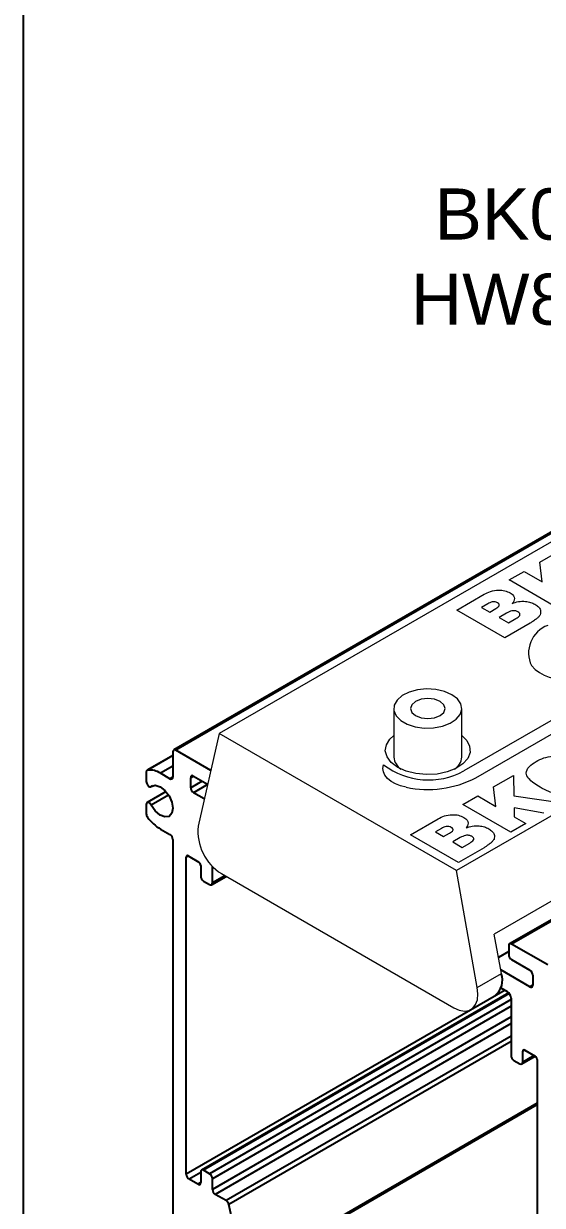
# Model space of a CAD drawing. Extents: x 0 to 11.9, y -12 to 0.
# Drawn here: x 0 to 1.91, y -9.854 to -5.504 of the extents above; entities that cross this region are included whole.
import ezdxf
from ezdxf import colors
from ezdxf.entities.mleader import LeaderData, LeaderLine
from ezdxf.math import Vec2, Vec3

# ---------------------------------------------------------------- set-up
doc = ezdxf.new("R2010")
doc.units = 0
doc.header["$LTSCALE"] = 0.5
doc.header["$MEASUREMENT"] = 0
for name, color, linetype in [('End Cap', 92, 'CONTINUOUS'), ('FAB DWG', 221, 'CONTINUOUS'), ('Housing', 150, 'CONTINUOUS')]:
    doc.layers.add(name, color=color, linetype=linetype)
doc.layers.add('Jig', color=41, linetype='CONTINUOUS', lineweight=13)
doc.layers.add('Text-Unprinted', color=131, linetype='CONTINUOUS', plot=False)
doc.styles.get("Standard").update_dxf_attribs({"font": 'arial.ttf'})

msp = doc.modelspace()

# ---------------------------------------------------------------- linework, layer by layer
at = {"layer": 'End Cap', "transparency": 16777216}
msp.add_arc((1.6904, -9.0248), 0.0726, 308.0545, 19.6097, dxfattribs=at)
at = {"layer": 'Housing', "transparency": 16777216}
for p, q in [((2.9622, -6.7865), (0.5526, -8.1776)), ((2.9672, -6.7887), (0.5601, -8.1783)), ((3.9518, -7.643), (1.7892, -8.8914)), ((3.9536, -7.647), (1.7967, -8.8922)), ((0.5495, -8.1976), (0.4545, -8.2524)), ((0.5495, -8.198), (0.4563, -8.2517)), ((0.5495, -8.1844), (0.5495, -8.2771)), ((0.689, -8.2527), (0.5601, -8.1783)), ((0.4514, -8.2592), (0.4514, -8.2934)), ((0.5495, -8.2371), (0.5042, -8.2633)), ((0.5389, -8.2833), (0.5042, -8.2633)), ((0.5495, -8.2771), (0.5389, -8.2833)), ((0.6259, -8.2734), (0.6152, -8.2796)), ((0.6152, -8.3163), (0.6152, -8.2796)), ((0.6577, -8.2918), (0.6152, -8.3163)), ((0.6259, -8.2734), (0.6775, -8.3033)), ((0.6771, -8.3051), (0.6259, -8.3347)), ((0.5242, -8.3308), (0.4545, -8.3711)), ((0.4695, -8.3125), (0.4748, -8.3094)), ((0.4746, -8.3095), (0.47, -8.3122)), ((0.5339, -8.3438), (0.47, -8.3807)), ((0.6653, -8.3574), (0.6259, -8.3347)), ((0.4514, -8.3779), (0.4514, -8.4121)), ((0.5042, -8.469), (0.5389, -8.489)), ((0.5495, -8.5074), (0.5495, -10.2804)), ((0.6061, -8.5676), (0.599, -8.5716)), ((0.6061, -8.5676), (0.6449, -8.59)), ((0.599, -9.7394), (0.599, -8.5716)), ((0.652, -8.6023), (0.652, -8.6419)), ((0.6951, -8.6668), (0.6951, -8.6064)), ((0.692, -8.6737), (0.7457, -8.6427)), ((0.692, -8.6737), (0.7457, -8.6427)), ((0.7414, -8.6402), (0.6951, -8.6668)), ((0.7414, -8.6402), (0.6951, -8.6668)), ((0.6626, -8.6603), (0.6845, -8.673)), ((1.7861, -8.8983), (1.7861, -8.931)), ((1.9296, -8.9689), (1.7967, -8.8922)), ((1.7861, -8.9189), (1.7481, -8.9409)), ((1.7967, -8.9493), (1.8639, -8.9881)), ((1.8639, -9.0494), (1.7564, -8.9873)), ((1.8745, -9.0432), (1.8639, -9.0494)), ((1.8745, -9.0065), (1.8745, -9.0432)), ((1.7725, -9.0619), (0.599, -9.7394)), ((1.786, -9.0711), (0.6551, -9.7239)), ((1.7888, -9.0745), (0.6626, -9.7247)), ((1.757, -9.053), (1.7804, -9.0665)), ((1.7946, -9.0965), (0.6845, -9.7373)), ((1.7946, -9.121), (0.6951, -9.7557)), ((1.7946, -9.091), (1.7946, -9.3015)), ((1.7946, -9.1602), (0.6951, -9.7949)), ((1.7946, -9.1847), (0.7058, -9.8133)), ((1.7946, -9.2304), (0.7454, -9.8361)), ((1.7946, -9.2511), (0.7556, -9.8509)), ((1.8346, -9.3333), (1.8835, -9.305)), ((1.8448, -9.2826), (1.8377, -9.2867)), ((1.8377, -9.3264), (1.8377, -9.2867)), ((1.8791, -9.3025), (1.8377, -9.3264)), ((1.8448, -9.2826), (1.8837, -9.3051)), ((1.8052, -9.3199), (1.8271, -9.3325)), ((1.8907, -9.3173), (1.8907, -10.4851)), ((1.8907, -9.4781), (0.8101, -10.1019)), ((0.8087, -10.1075), (1.8907, -9.4828)), ((0.652, -9.7332), (0.6096, -9.7577)), ((0.652, -9.7308), (0.652, -9.77)), ((0.6845, -9.7373), (0.6626, -9.7247)), ((0.6414, -9.7761), (0.6096, -9.7577)), ((0.652, -9.77), (0.6414, -9.7761)), ((0.6951, -9.7949), (0.6951, -9.7557)), ((0.7454, -9.8361), (0.7058, -9.8133)), ((0.8101, -10.1019), (0.7556, -9.8509))]:
    msp.add_line(p, q, dxfattribs=at)
at = {"layer": 'Housing', "transparency": 16777216, "flags": 128}
for points in [[(0.4514, -8.2934), (0.4519, -8.2973), (0.4533, -8.3015), (0.4555, -8.3054), (0.4583, -8.3088), (0.4615, -8.3114), (0.4647, -8.3129), (0.4676, -8.3131), (0.47, -8.3122)], [(0.47, -8.3122), (0.4845, -8.3077), (0.5021, -8.3127), (0.5201, -8.3263), (0.5355, -8.3464), (0.5458, -8.3696), (0.5495, -8.3923), (0.5458, -8.4107), (0.5355, -8.422), (0.5201, -8.4242), (0.5021, -8.4171), (0.4845, -8.4018), (0.47, -8.3807)], [(0.47, -8.3807), (0.4676, -8.3768), (0.4647, -8.3737), (0.4615, -8.3715), (0.4583, -8.3704), (0.4555, -8.3706), (0.4533, -8.372), (0.4519, -8.3746), (0.4514, -8.3779)]]:
    msp.add_lwpolyline(points, dxfattribs=at)
at = {"layer": 'Housing', "transparency": 16777216}
for centre, radius, start, end in [((0.5559, -8.1834), 0.00655, 50.7967, 189.214), ((0.4581, -8.2582), 0.00671, 104.9009, 188.7073), ((0.4638, -8.3259), 0.0746, 57.1914, 95.7634), ((0.543, -8.2782), 0.00655, 230.7967, 9.214), ((0.6217, -8.2785), 0.00655, 50.7967, 189.214), ((0.6383, -8.3152), 0.0231, 182.6055, 237.3945), ((0.4743, -8.4111), 0.0229, 182.5457, 218.3372), ((0.591, -8.326), 0.1673, 216.3904, 238.75), ((0.5265, -8.5084), 0.0231, 2.6055, 57.3945), ((0.6033, -8.5709), 0.00437, 50.7967, 189.214), ((0.6367, -8.603), 0.0154, 2.6055, 57.3945), ((0.675, -8.6409), 0.0231, 182.6055, 237.3945), ((0.6887, -8.6679), 0.00655, 230.7967, 9.214), ((1.7925, -8.8972), 0.00655, 50.7967, 189.214), ((1.8091, -8.9299), 0.0231, 182.6055, 237.3945), ((1.8514, -9.0075), 0.0231, 2.6055, 57.3945), ((1.868, -9.0443), 0.00655, 230.7967, 9.214), ((1.7639, -9.0924), 0.0307, 2.6055, 57.3945), ((1.8176, -9.3005), 0.0231, 182.6055, 237.3945), ((1.842, -9.286), 0.00437, 50.7967, 189.214), ((1.8754, -9.318), 0.0154, 2.6055, 57.3945), ((1.8312, -9.3275), 0.00655, 230.7967, 9.214), ((0.622, -9.7383), 0.0231, 182.6055, 237.3945), ((0.6585, -9.7297), 0.00655, 50.7967, 189.214), ((0.6721, -9.7567), 0.0231, 2.6055, 57.3945), ((0.6455, -9.771), 0.00655, 230.7967, 9.214), ((0.7182, -9.7938), 0.0231, 182.6055, 237.3945), ((0.7326, -9.8559), 0.0235, 12.2091, 57.0692)]:
    msp.add_arc(centre, radius, start, end, dxfattribs=at)
at = {"layer": 'Jig', "transparency": 16777216}
for p, q in [((2.3417, -7.1808), (0.7196, -8.1173)), ((1.9, -7.4868), (1.9732, -7.4446)), ((1.7873, -7.5519), (1.8424, -7.5201)), ((1.8424, -7.5201), (1.9092, -7.5587)), ((1.9092, -7.5587), (1.9, -7.4868)), ((1.964, -7.654), (1.7873, -7.5519)), ((1.5944, -7.6632), (1.6958, -7.6047)), ((1.7088, -7.6396), (1.6862, -7.6526)), ((1.6862, -7.6526), (1.7161, -7.6699)), ((3.2154, -7.6853), (1.5934, -8.6217)), ((1.7712, -7.7653), (1.5944, -7.6632)), ((1.7161, -7.6699), (1.7384, -7.657)), ((1.7779, -7.674), (1.7505, -7.6898)), ((1.7505, -7.6898), (1.785, -7.7096)), ((1.785, -7.7096), (1.8124, -7.6938)), ((1.8653, -7.711), (1.7712, -7.7653)), ((2.2392, -7.8975), (1.6205, -8.2547)), ((1.3629, -8.025), (1.3629, -8.2036)), ((1.6129, -8.2036), (1.6129, -8.025)), ((0.7196, -8.1173), (0.6425, -8.4581)), ((1.5934, -8.6217), (0.7196, -8.1173)), ((1.6647, -8.2802), (1.952, -8.1143)), ((1.7299, -8.3132), (1.8031, -8.271)), ((2.6833, -8.3065), (1.7328, -8.8553)), ((1.8031, -8.271), (1.8047, -8.3464)), ((1.6172, -8.3783), (1.6723, -8.3465)), ((1.6723, -8.3465), (1.7391, -8.3851)), ((1.7391, -8.3851), (1.7299, -8.3132)), ((1.8047, -8.3464), (1.9822, -8.3717)), ((1.7939, -8.4804), (1.6172, -8.3783)), ((1.8056, -8.3901), (1.8063, -8.4239)), ((1.9149, -8.4106), (1.8056, -8.3901)), ((1.4243, -8.4896), (1.5257, -8.4311)), ((1.8063, -8.4239), (1.849, -8.4486)), ((1.5388, -8.466), (1.5162, -8.479)), ((1.5162, -8.479), (1.546, -8.4963)), ((1.849, -8.4486), (1.7939, -8.4804)), ((1.6011, -8.5917), (1.4243, -8.4896)), ((1.546, -8.4963), (1.5683, -8.4834)), ((1.6078, -8.5003), (1.5804, -8.5161)), ((1.5804, -8.5161), (1.6149, -8.536)), ((1.6149, -8.536), (1.6424, -8.5202)), ((1.6952, -8.5374), (1.6011, -8.5917)), ((0.7287, -8.6328), (1.5843, -9.1268)), ((1.6704, -9.0515), (1.5934, -8.6217)), ((1.7588, -9.0004), (1.7328, -8.8553)), ((1.6704, -9.0515), (1.7588, -9.0004)), ((1.6468, -9.133), (1.7351, -9.0819))]:
    msp.add_line(p, q, dxfattribs=at)
at = {"layer": 'Jig', "transparency": 16777216, "flags": 128}
for points in [[(1.5763, -7.974), (1.5492, -7.9621), (1.5175, -7.9549), (1.4837, -7.9529), (1.4501, -7.9562), (1.4194, -7.9647), (1.3937, -7.9776), (1.375, -7.994), (1.3647, -8.0128), (1.3636, -8.0324), (1.3716, -8.0515), (1.3883, -8.0686), (1.4124, -8.0825), (1.4421, -8.0921), (1.4751, -8.0968), (1.5092, -8.0961), (1.5416, -8.0902), (1.5701, -8.0794), (1.5924, -8.0646), (1.6071, -8.0468), (1.6128, -8.0275), (1.6094, -8.0079), (1.5969, -7.9897), (1.5763, -7.974)], [(1.5332, -7.9989), (1.5124, -7.9909), (1.4879, -7.9881), (1.4634, -7.9909), (1.4427, -7.9989), (1.4288, -8.0109), (1.4239, -8.025), (1.4288, -8.0392), (1.4427, -8.0511), (1.4634, -8.0592), (1.4879, -8.062), (1.5124, -8.0592), (1.5332, -8.0511), (1.547, -8.0392), (1.5519, -8.025), (1.547, -8.0109), (1.5332, -7.9989)], [(1.3774, -8.2419), (1.3534, -8.224), (1.3379, -8.2033), (1.3317, -8.181), (1.3354, -8.1584), (1.3487, -8.1372), (1.3629, -8.124)], [(1.6129, -8.124), (1.6313, -8.1423), (1.6422, -8.164), (1.6435, -8.1866), (1.6349, -8.2087), (1.6172, -8.2288), (1.5912, -8.2458), (1.5589, -8.2585), (1.522, -8.2662), (1.483, -8.2683), (1.4443, -8.2647), (1.4084, -8.2558), (1.3774, -8.2419)], [(1.4082, -8.3149), (1.3876, -8.3097), (1.3689, -8.3024), (1.3528, -8.2932), (1.3398, -8.2826), (1.3303, -8.2708), (1.3247, -8.2582), (1.3231, -8.2452), (1.3255, -8.2322)], [(1.5843, -9.1268), (1.604, -9.1356), (1.6227, -9.1388), (1.6394, -9.1363), (1.6534, -9.1282), (1.664, -9.1148), (1.6705, -9.097), (1.6727, -9.0755), (1.6704, -9.0515)]]:
    msp.add_lwpolyline(points, dxfattribs=at)
at = {"layer": 'Jig', "transparency": 16777216}
for centre, radius, start, end in [((1.9669, -7.8202), 0.1078, 110.0633, 205.6985), ((1.9825, -7.7672), 0.1506, 221.496, 281.6378), ((1.4211, -8.1991), 0.0584, 184.4815, 237.4484), ((1.5564, -8.2001), 0.0566, 301.6759, 356.3942), ((1.4903, -8.0162), 0.2717, 232.6702, 298.6374), ((1.4875, -7.936), 0.3871, 258.1851, 297.2428), ((0.8245, -8.477), 0.1829, 174.0635, 238.409)]:
    msp.add_arc(centre, radius, start, end, dxfattribs=at)
for points, knots in [([(1.6958, -7.6047), (1.7033, -7.6008), (1.7182, -7.5931), (1.7459, -7.5883), (1.7724, -7.5904), (1.7848, -7.5962), (1.791, -7.5991)], [0, 0, 0, 0, 0.280855, 0.560066, 0.780046, 1, 1, 1, 1]), ([(1.791, -7.5991), (1.7959, -7.6025), (1.8047, -7.6087), (1.8063, -7.6165), (1.807, -7.62)], [0, 0, 0, 0, 0.559379, 1, 1, 1, 1]), ([(1.7445, -7.6359), (1.7417, -7.6346), (1.7376, -7.6327), (1.7307, -7.6322), (1.7204, -7.6332), (1.714, -7.6368), (1.7088, -7.6396)], [0, 0, 0, 0, 0.24937, 0.374958, 0.500628, 1, 1, 1, 1]), ([(1.7384, -7.657), (1.7435, -7.654), (1.7499, -7.6502), (1.7515, -7.644), (1.7502, -7.6399), (1.7468, -7.6375), (1.7445, -7.6359)], [0, 0, 0, 0, 0.499034, 0.624473, 0.750181, 1, 1, 1, 1]), ([(1.807, -7.62), (1.8065, -7.6235), (1.8057, -7.6298), (1.8009, -7.6354), (1.7989, -7.6379)], [0, 0, 0, 0, 0.559166, 1, 1, 1, 1]), ([(1.7989, -7.6379), (1.8064, -7.6355), (1.8214, -7.6307), (1.8461, -7.6294), (1.8673, -7.6337), (1.8775, -7.6388), (1.8826, -7.6414)], [0, 0, 0, 0, 0.280595, 0.559686, 0.779638, 1, 1, 1, 1]), ([(1.8826, -7.6414), (1.8871, -7.6444), (1.896, -7.6503), (1.9052, -7.6637), (1.9032, -7.6739), (1.9019, -7.6801)], [0, 0, 0, 0, 0.280872, 0.561572, 1, 1, 1, 1]), ([(1.82, -7.6689), (1.8167, -7.6675), (1.8118, -7.6653), (1.8035, -7.6649), (1.7915, -7.6664), (1.7839, -7.6706), (1.7779, -7.674)], [0, 0, 0, 0, 0.248884, 0.374616, 0.500146, 1, 1, 1, 1]), ([(1.8124, -7.6938), (1.8183, -7.6902), (1.8257, -7.6857), (1.8277, -7.6785), (1.8266, -7.6737), (1.8226, -7.6708), (1.82, -7.6689)], [0, 0, 0, 0, 0.498979, 0.624624, 0.750362, 1, 1, 1, 1]), ([(1.8872, -7.6955), (1.8833, -7.6985), (1.8763, -7.7038), (1.8686, -7.7088), (1.8653, -7.711)], [0, 0, 0, 0, 0.560095, 1, 1, 1, 1]), ([(1.9019, -7.6801), (1.8998, -7.6832), (1.8961, -7.6887), (1.8899, -7.6934), (1.8872, -7.6955)], [0, 0, 0, 0, 0.559347, 1, 1, 1, 1]), ([(1.9023, -8.3149), (1.8941, -8.31), (1.8777, -8.3), (1.8577, -8.2828), (1.8468, -8.2612), (1.8589, -8.238), (1.8776, -8.2259), (1.887, -8.2199)], [0, 0, 0, 0, 0.1874667, 0.3746778, 0.5607384, 0.7796267, 1, 1, 1, 1]), ([(1.887, -8.2199), (1.8958, -8.2152), (1.9135, -8.2058), (1.9463, -8.1997), (1.9776, -8.2015), (1.9943, -8.2065), (2.0027, -8.2091)], [0, 0, 0, 0, 0.280493, 0.559597, 0.779659, 1, 1, 1, 1]), ([(1.9797, -8.3437), (1.9635, -8.3399), (1.9346, -8.333), (1.9122, -8.3205), (1.9023, -8.3149)], [0, 0, 0, 0, 0.558507, 1, 1, 1, 1]), ([(1.5257, -8.4311), (1.5332, -8.4272), (1.5481, -8.4194), (1.5758, -8.4146), (1.6023, -8.4168), (1.6147, -8.4226), (1.6209, -8.4255)], [0, 0, 0, 0, 0.280855, 0.560066, 0.780046, 1, 1, 1, 1]), ([(1.6209, -8.4255), (1.6258, -8.4289), (1.6346, -8.4351), (1.6362, -8.4429), (1.6369, -8.4464)], [0, 0, 0, 0, 0.559379, 1, 1, 1, 1]), ([(1.5744, -8.4623), (1.5716, -8.461), (1.5675, -8.4591), (1.5606, -8.4586), (1.5503, -8.4596), (1.5439, -8.4632), (1.5388, -8.466)], [0, 0, 0, 0, 0.24937, 0.374958, 0.500628, 1, 1, 1, 1]), ([(1.5683, -8.4834), (1.5734, -8.4804), (1.5798, -8.4765), (1.5814, -8.4704), (1.5801, -8.4663), (1.5767, -8.4639), (1.5744, -8.4623)], [0, 0, 0, 0, 0.499034, 0.624473, 0.750181, 1, 1, 1, 1]), ([(1.6369, -8.4464), (1.6364, -8.4499), (1.6356, -8.4562), (1.6308, -8.4618), (1.6288, -8.4643)], [0, 0, 0, 0, 0.559166, 1, 1, 1, 1]), ([(1.6288, -8.4643), (1.6363, -8.4619), (1.6513, -8.4571), (1.676, -8.4558), (1.6973, -8.4601), (1.7074, -8.4652), (1.7125, -8.4678)], [0, 0, 0, 0, 0.2805952, 0.559686, 0.7796381, 1, 1, 1, 1]), ([(1.7125, -8.4678), (1.717, -8.4708), (1.726, -8.4767), (1.7351, -8.4901), (1.7331, -8.5003), (1.7319, -8.5065)], [0, 0, 0, 0, 0.2808725, 0.5615723, 1, 1, 1, 1]), ([(1.6499, -8.4953), (1.6466, -8.4938), (1.6417, -8.4917), (1.6334, -8.4913), (1.6214, -8.4928), (1.6138, -8.497), (1.6078, -8.5003)], [0, 0, 0, 0, 0.248884, 0.374616, 0.500146, 1, 1, 1, 1]), ([(1.6424, -8.5202), (1.6482, -8.5166), (1.6556, -8.5121), (1.6576, -8.5049), (1.6565, -8.5001), (1.6525, -8.4972), (1.6499, -8.4953)], [0, 0, 0, 0, 0.498979, 0.624624, 0.750362, 1, 1, 1, 1]), ([(1.7171, -8.5219), (1.7132, -8.5248), (1.7062, -8.5302), (1.6985, -8.5352), (1.6952, -8.5374)], [0, 0, 0, 0, 0.560095, 1, 1, 1, 1]), ([(1.7319, -8.5065), (1.7297, -8.5096), (1.726, -8.5151), (1.7198, -8.5198), (1.7171, -8.5219)], [0, 0, 0, 0, 0.559347, 1, 1, 1, 1])]:
    msp.add_open_spline(points, degree=3, knots=knots, dxfattribs=at)
at = {"layer": 'Text-Unprinted', "ltscale": 0.5, "transparency": 16777216}
msp.add_lwpolyline([(0, 0), (11.6437, 0), (11.6437, -12.037), (0, -12.037)], close=True, dxfattribs=at)

# ---------------------------------------------------------------- leaders
at = {"layer": 'FAB DWG', "ltscale": 0.5, "transparency": 16777216}
ml = msp.add_multileader_mtext('Standard', dxfattribs=at)
ml.set_content('BK01515 (x1)\\PHW83238 (x2)', color=256)
ml.set_leader_properties()
ml.build(insert=Vec2(0, 0))
ml.multileader.update_dxf_attribs({"dogleg_length": 0.36, "arrow_head_size": 0.18})
ctx = ml.context
ctx.base_point, ctx.char_height, ctx.arrow_head_size, ctx.landing_gap_size, ctx.plane_origin = Vec3(1.3654, -6.2325), 0.188, 0.18, 0.09, Vec3(5.0294, 5.3103)
ctx.text_align_type = 2
notes = []
notes.append((ctx, [(0, (1, 1, 0), (3.39, -6.2325), (-1, 0), 0.182, [(0, [(4.4631, -5.4543)], 0, [])])]))
ctx.mtext.insert, ctx.mtext.rotation, ctx.mtext.width, ctx.mtext.defined_height, ctx.mtext.alignment, ctx.mtext.flow_direction = Vec3(3.118, -6.1109), 6.283185, 1.706088, 0.5501, 3, 5
for ctx, leaders in notes:
    for number, flags, end, landing, length, lines in leaders:
        leader = LeaderData()
        leader.index, (leader.has_last_leader_line, leader.has_dogleg_vector, leader.attachment_direction) = number, flags
        leader.last_leader_point, leader.dogleg_vector, leader.dogleg_length = Vec3(end), Vec3(landing), length
        for number, points, colour, breaks in lines:
            line = LeaderLine()
            line.index, line.vertices, line.color, line.breaks = number, Vec3.list(points), colors.encode_raw_color(colour), breaks
            leader.lines.append(line)
        ctx.leaders.append(leader)

doc.saveas('drawing.dxf')
